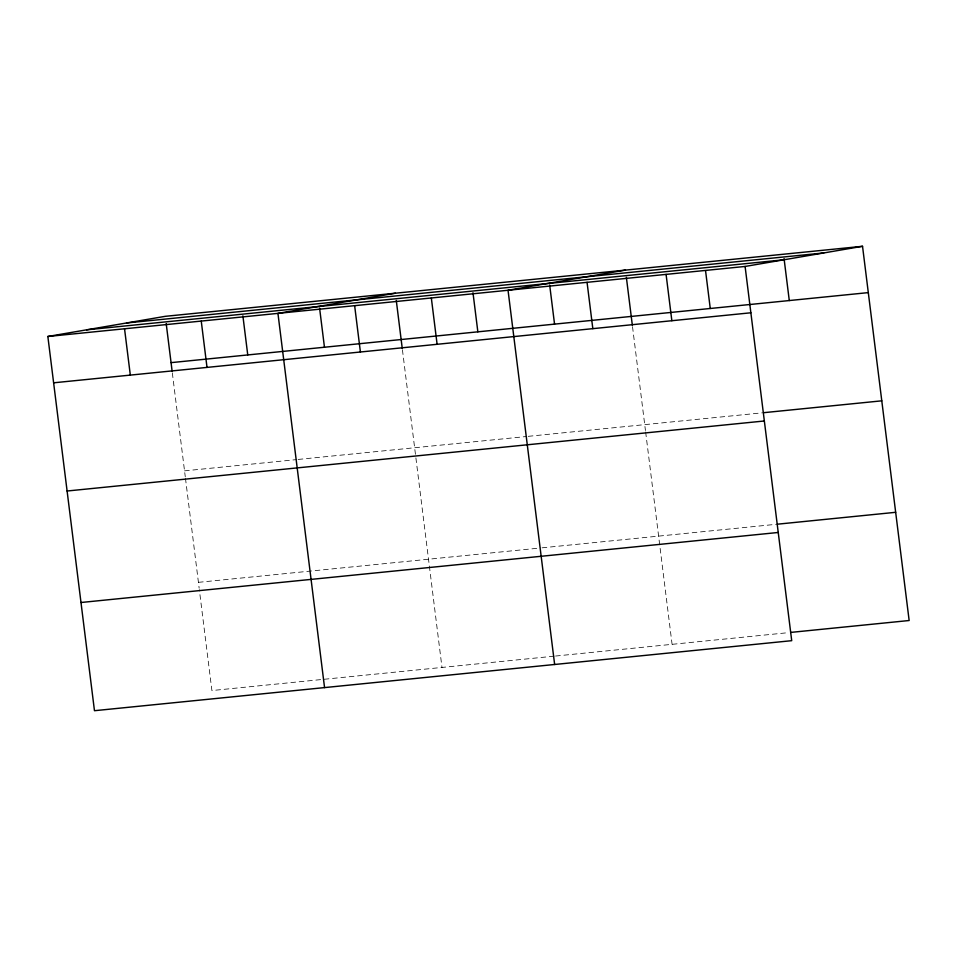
<?xml version="1.0" encoding="UTF-8"?>
<svg xmlns="http://www.w3.org/2000/svg" width="957" height="957" viewBox="0 0 957 957"><rect width="100%" height="100%" fill="white"/><g stroke="black" fill="none" stroke-linecap="round" stroke-linejoin="round"><path stroke-width="0.72" stroke-dasharray="4.79 3.59" d="M184.534 470.856L296.634 459.599M298.106 459.444L526.721 436.488M528.204 436.332L761.796 412.874M198.422 582.335L540.609 547.966M542.081 547.823L775.672 524.364M554.091 656.179L211.904 690.547L199.331 589.656M555.562 656.035L787.695 632.721M632.517 326.66L645.449 430.506M645.64 431.966L672.089 644.324M402.43 349.772L441.99 667.436M172.332 372.883L185.263 476.718M185.455 478.189L199.152 588.184"/><path stroke-width="1.44" d="M862.532 246.296L745.096 266.453L791.714 640.676L94.468 710.704L47.85 336.481L165.286 316.324L862.532 246.296L909.15 620.519L790.614 632.421M395.385 293.213L277.937 313.37L324.555 687.604M625.471 270.101L508.035 290.258L554.641 664.493M126.539 322.976L823.786 252.947M86.609 329.83L783.855 259.802M47.85 336.481L745.096 266.453M171.064 362.643L868.31 292.615M53.616 382.812L750.874 312.783M763.255 412.73L881.792 400.827M67.098 491.013L764.344 420.984M777.144 524.221L895.668 512.306M80.986 602.503L778.232 532.475M784.058 258.569L789.286 300.558M705.572 270.855L710.261 308.489M666.084 274.396L671.85 320.715M626.368 277.339L632.338 325.201M587.06 282.327L592.826 328.658M549.677 285.042L554.546 324.136M472.985 292.746L477.854 331.84M431.332 297.962L437.11 344.293M396.282 300.45L402.239 348.312M354.64 305.666L360.406 351.997M319.59 308.154L324.459 347.235M242.887 315.858L247.755 354.939M201.245 321.073L207.011 367.404M166.195 323.562L172.152 371.424M124.542 328.777L130.319 375.108"/></g></svg>
